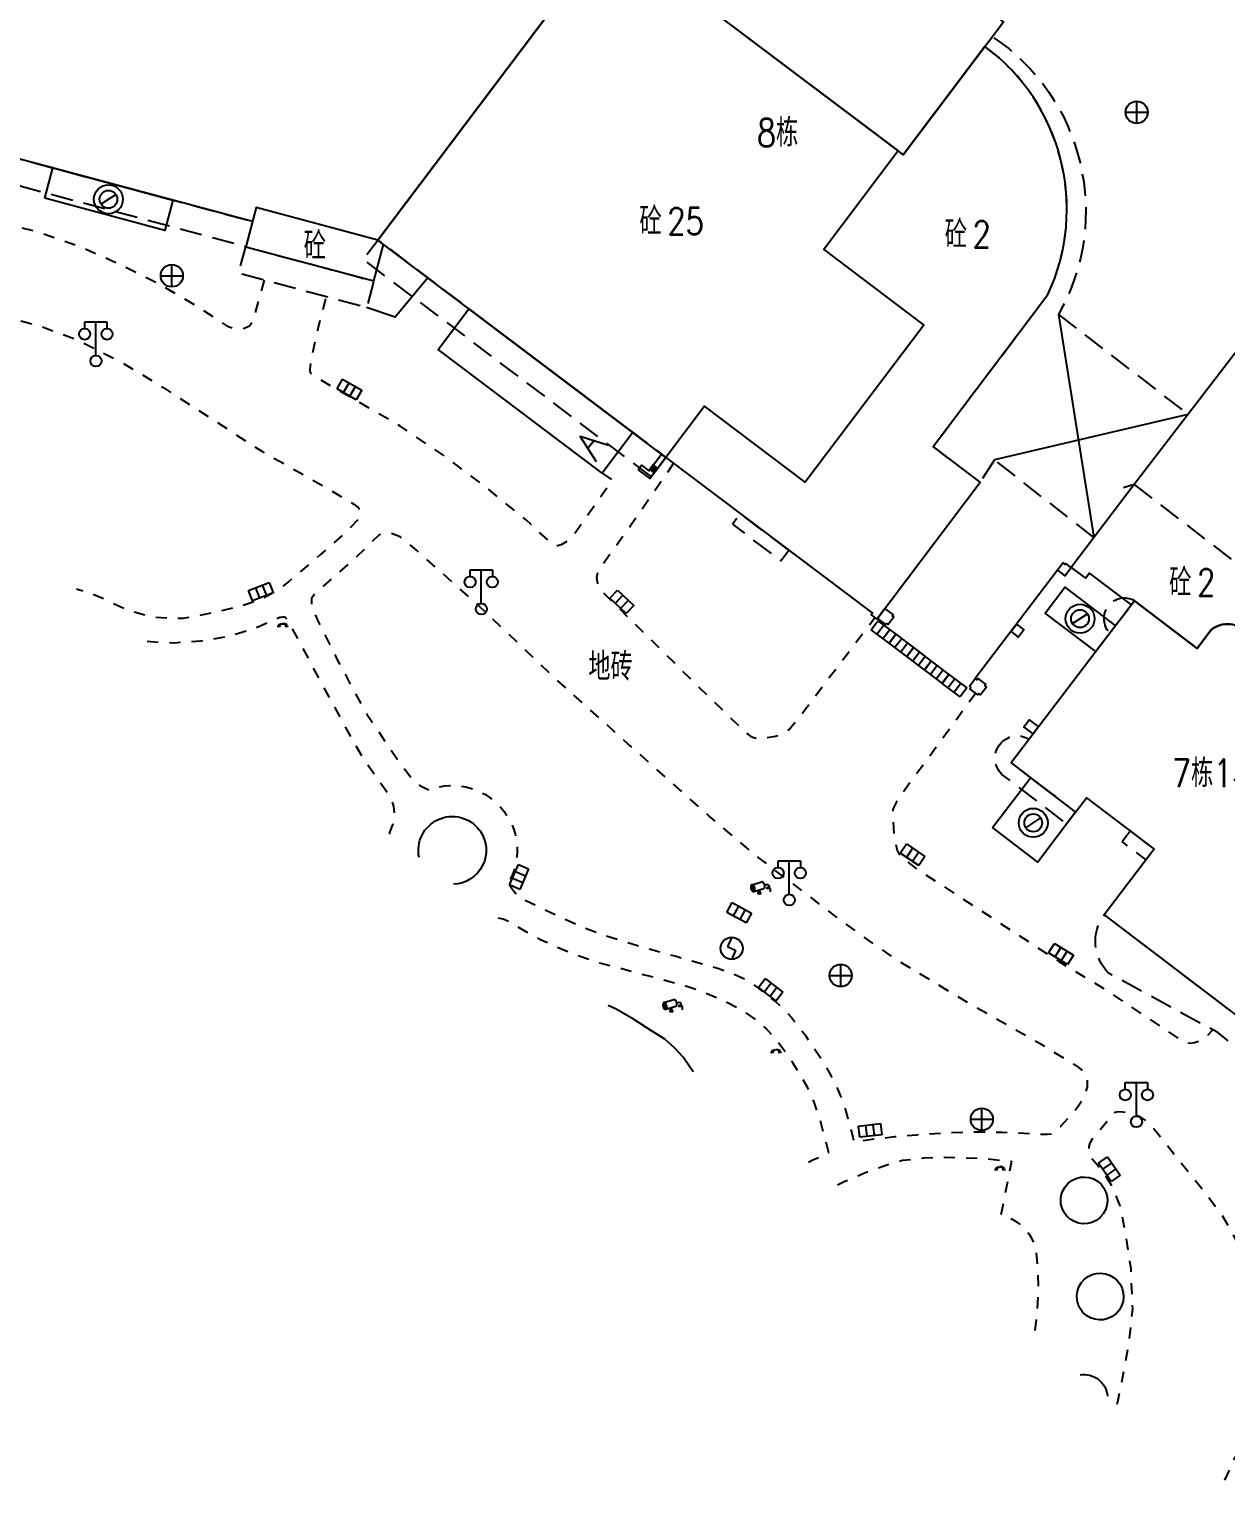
# Model space of a CAD drawing. Extents: x 5235 to 6165, y 11896 to 12757.
# Drawn here: x 5929.3 to 5983.1, y 12058.7 to 12124.2 of the extents above; entities that cross this region are included whole.
import ezdxf
from ezdxf.enums import TextEntityAlignment as Align

# ---------------------------------------------------------------- set-up
doc = ezdxf.new("R2010")
doc.units = 0
doc.header["$LTSCALE"] = 0.5
doc.linetypes.add('X5', pattern=[3, 2, -1])
doc.linetypes.add('X6', pattern=[2, 1, -1])
doc.layers.get('0').update_dxf_attribs({"linetype": 'CONTINUOUS'})
for name, color, linetype in [('COMPONENT', 4, 'CONTINUOUS'), ('DLDW', 11, 'CONTINUOUS'), ('DLSS', 4, 'CONTINUOUS'), ('DMTZ', 3, 'CONTINUOUS'), ('GXYZ', 2, 'CONTINUOUS'), ('JMD', 6, 'CONTINUOUS'), ('SXSS', 5, 'CONTINUOUS'), ('ZJ', 7, 'CONTINUOUS')]:
    doc.layers.add(name, color=color, linetype=linetype)
doc.styles.add('HZ', font='rs.shx', dxfattribs={"width": 0.8, "bigfont": 'hztxt.shx'})
doc.linetypes.add('10421', pattern='A,2,[150,AAA.SHX,S=1,R=0,X=0,Y=1],1e-11', length=2.00000000001)
doc.linetypes.add('10422', pattern='A,2,[150,AAA.SHX,S=1,R=0,X=0,Y=1],2,[177,AAA.SHX,S=1,R=0,X=0,Y=0.8],1e-09', length=4.000000001)
doc.linetypes.add('444', pattern='A,4.5,[145,AAA.SHX,S=1,R=0,X=0,Y=1],4.5,-0.5,[146,AAA.SHX,S=1,R=0,X=0,Y=0],-0.5', length=10)

# ---------------------------------------------------------------- blocks, each defined once
blk = doc.blocks.new('gc041')
for p, q in [((-1, 0.5), (1, 0.5)), ((-1, -0.5), (-1, 0.5)), ((-0.3300000000000001, 0.5), (-0.3300000000000001, -0.5)), ((0.3300000000000001, 0.5), (0.3300000000000001, -0.5)), ((1, 0.5), (1, -0.5)), ((1, -0.5), (-1, -0.5))]:
    blk.add_line(p, q)
blk = doc.blocks.new('GC097')
for p, q in [((-0.9999608355656608, 2.918269045633239), (-0.9999608355656608, 3.518269045633269)), ((-0.9999608355656608, 3.518269045633269), (1.000039164434339, 3.518269045633269)), ((3.916443433915617e-05, 0.5182690456332693), (3.916443433915617e-05, 3.518269045633269)), ((1.000039164434339, 3.518269045633269), (1.000039164434339, 2.918269045633261))]:
    blk.add_line(p, q)
for centre in [(-0.9999608355656608, 2.418269045633239), (1.000039164434339, 2.418269045633239), (0.00750589465695839, 0)]:
    blk.add_circle(centre, 0.5)
blk = doc.blocks.new('gcbj0119')
for p, q in [((-0.1976941935444847, 4.87992636374621e-11), (-0.4999999999834932, 3.892042244046934e-11)), ((-0.4077390564396062, 0.1935994170665367), (-0.1700893161220197, 0.08076045682388262)), ((-0.2172145281299516, 0.3012781767373345), (-0.09891394314985782, 0.1371943797259847)), ((-9.950262835900503e-12, 0.3344911200704854), (-4.713609523956955e-12, 0.1584541589955291)), ((0.2172145281817119, 0.3012781767312855), (0.09891394319760538, 0.1371943797191443)), ((0.4077390564447425, 0.1935994170928126), (0.1700893161416218, 0.08076045684202841)), ((0.5000000000165068, 7.15987269472862e-11), (0.1976941935774983, 6.171988575029344e-11))]:
    blk.add_line(p, q)
blk = doc.blocks.new('gc043')
for p, q in [((-1, 0), (1, 0)), ((-8.881784197001252e-16, -1), (-8.881784197001252e-16, 1))]:
    blk.add_line(p, q)
blk.add_circle((0, 0), 1)
blk = doc.blocks.new('gcbj0612')
for p, q in [((-0.7458569407542344, 0.2598197386311203), (0.1571368456564155, 0.5260803049821767)), ((-0.5670090337425311, -0.3368004811462534), (0.3359847526681197, -0.07053991479519683))]:
    blk.add_line(p, q)
at = {"flags": 128}
for points in [[(-0.7347474870311482, 0.2633573525126936), (-0.7654477018694417, 0.2497338557431057), (-0.7922594463429147, 0.2256723448834808), (-0.8142136741489769, 0.1920424656279407), (-0.8305169022935347, 0.1500596894345765), (-0.8405798896337973, 0.1012413832200727), (-0.8440389335884295, 0.0473519677658778), (-0.8407690152964601, -0.009660853045991229), (-0.8308883181246497, -0.06773648732593768), (-0.814753956212693, -0.1247759303364951), (-0.792949067437758, -0.1787176279924427), (-0.7662617372922544, -0.2276119867967721), (-0.7356565154208012, -0.2696918372292857), (-0.7022395542829606, -0.3034363038573714), (-0.667218629921297, -0.32762577373674), (-0.6318594897883695, -0.341385976400902), (-0.597440105335923, -0.3442195822737164), (-0.5652044827969005, -0.3360241774560515), (-0.5363177015589574, -0.3170959652309367), (-0.5118238051598076, -0.2881190605051636), (-0.4926080668335409, -0.2501407641141103), (-0.4793649934293864, -0.2045337106408359), (-0.4725732241246614, -0.1529462578258831), (-0.4724782311578211, -0.09724291062378158), (-0.4790834478221888, -0.03943693313607093), (-0.4921501443777901, 0.01838241599883774), (-0.5112060563661598, 0.07412539485636405), (-0.5355624534783437, 0.1257773069436822), (-0.564339032062734, 0.1714713175802123), (-0.5964957315926463, 0.2095559261669666), (-0.6308703251636065, 0.2386546557211399), (-0.66622042540183, 0.2577158023406442), (-0.7012683875809196, 0.2660504465233174)], [(-0.7125718318520766, 0.1761321249843057), (-0.7241168407460936, 0.1668597046865807), (-0.745193987841973, 0.1209817677679187), (-0.7534887512468319, 0.03866720824729918), (-0.7401951170540225, -0.05999870397622241), (-0.7047586472457568, -0.1530508592238461), (-0.6581541844915546, -0.221393572121191), (-0.6178041203861657, -0.2514852704528304), (-0.6030864599991925, -0.255005689588497), (-0.5915354121203765, -0.2446691776438211), (-0.5705369717625195, -0.1991121883041005), (-0.5617865780718726, -0.1168371180043832), (-0.5758802286178867, -0.01824664557686012), (-0.6106642327333984, 0.07512669735982255), (-0.6576933486222306, 0.1429505950606318), (-0.6978411817650052, 0.1735142059068034)]]:
    blk.add_lwpolyline(points, close=True, dxfattribs=at)
blk.add_lwpolyline([(0.2976538328897113, -0.08184233189102658), (0.3292567688137712, -0.07128064146669666), (0.3572731540031045, -0.05010334967069735), (0.3806905114285786, -0.01907577727292048), (0.3986625671574198, 0.02068077816771621), (0.4105398336319445, 0.06772956459097876), (0.4158930813354581, 0.1203702978531348), (0.4145288506087493, 0.1767006078638088), (0.4064964430395817, 0.2346847878555393), (0.3920861397651343, 0.2922273622736473), (0.3718187110757077, 0.347248814635126), (0.3464265964294601, 0.3977607386466923), (0.3168274350088444, 0.4419376967148312), (0.2840909033912433, 0.4781831889713879), (0.2494000587788014, 0.5051873487768452), (0.2140085847946537, 0.5219742796581471), (0.1791954849288626, 0.5279373229834932), (0.1462188609561151, 0.522860981844562)], dxfattribs=at)
at = {"extrusion": (0, 0, -1), "flags": 128}
blk.add_lwpolyline([(-0.4023446645690179, 0.2541732805644537), (-0.506423858782463, 0.2825473205747729), (-0.605374279677756, 0.2943829550181719), (-0.694067153936745, 0.2731417783277305), (-0.7671658848188543, 0.2032230796242877), (-0.8136418622158144, 0.0947083865141137), (-0.8162163030180236, -0.01412013098298046), (-0.7955409019545915, -0.05623803400928667), (-0.7572906624563336, -0.08353754529338582), (-0.7022098950160722, -0.09255065438953097), (-0.6427814281366047, -0.08578044505304958), (-0.5944132513682155, -0.06721795822032182), (-0.5725133542611899, -0.04085423482772797), (-0.5878949997979642, -0.01110048940547274), (-0.6314281318417642, 0.01580830840407455), (-0.6885730347363492, 0.03314249225611873), (-0.7452185545258577, 0.03448630897047184), (-0.7945621382187175, 0.01877631431858339), (-0.8359231746992085, -0.01056765322274296), (-0.8927311324439069, -0.09592453278434072), (-0.9118600060691657, -0.1933414949939753), (-0.8975803125531636, -0.286512028175167), (-0.8661122684509532, -0.3768418472422602)], dxfattribs=at)
blk.add_lwpolyline([(-0.09282248118870484, -0.1969798290674589), (-0.2215975466818496, -0.5397991055343048), (0.05032784705915372, -0.5397991055343048)], close=True)
blk = doc.blocks.new('gc050')
for p, q in [((-1.77635683940025e-15, 0.9999999999999947), (-0.3821636491658185, 0.1775857551902135)), ((-0.3821636491658185, 0.1775857551902135), (0.38216364916582, -0.1775857551902142)), ((3.552713678800501e-15, -0.9999999999999947), (0.38216364916582, -0.1775857551902142))]:
    blk.add_line(p, q)
blk.add_circle((0, 0), 1)
blk = doc.blocks.new('gc011')
for p, q in [((-0.6696933130433411, -0.4376195453416513), (0.6696933130433411, 0.4376195453416513)), ((0.8, -1.959370166115804e-16), (0.8, 0))]:
    blk.add_line(p, q)
for radius in [1.3, 0.8]:
    blk.add_circle((0, 0), radius)
blk = doc.blocks.new('gc002')
at = {"linetype": 'Continuous'}
blk.add_hatch(color=256, dxfattribs=at).paths.add_polyline_path([(0.5, 0.5), (-0.5, 0.5), (-0.5, -0.5), (0.5, -0.5)])
blk.add_lwpolyline([(-0.5, -0.5), (0.5, -0.5), (0.5, 0.5), (-0.5, 0.5), (-0.5, -0.5)])
blk = doc.blocks.new('gc290')
for points in [[(-0.8999999999999999, 2.5), (0, 0), (0.9000000000000001, 2.5)], [(1.110223024625157e-16, 1.2), (-0.4319991080649736, 1.199997522402705), (0.4318489612291277, 1.199580447858688)]]:
    blk.add_lwpolyline(points)

msp = doc.modelspace()

# ---------------------------------------------------------------- linework, layer by layer
at = {"layer": 'DLSS', "linetype": 'X6', "flags": 128}
for points in [[(5939.819260722672, 12112.9161350035), (5939.309143370317, 12111.04242241921), (5939.16185623908, 12110.8493575111), (5938.897124379223, 12110.72079917234), (5938.561561393056, 12110.70835599375), (5938.226157815209, 12110.81193329256), (5936.739834434425, 12111.78465343831), (5935.157956975806, 12112.70795792422), (5933.304806223146, 12113.63609902312), (5931.458762074225, 12114.449544006), (5929.716118641396, 12115.06038895163), (5928.163411078319, 12115.46603623323), (5926.844620329587, 12115.7160277048), (5925.895182036279, 12115.83666899686), (5923.866548902894, 12115.91079301066), (5922.725152741239, 12115.86473457619), (5921.839614318403, 12115.76946765938), (5920.549325728913, 12115.5545867832), (5918.853183098047, 12115.11171848156), (5917.178592784336, 12114.52768229182), (5915.991819014773, 12113.9398132967), (5914.811490738242, 12113.20495784416), (5914.055055303606, 12112.5966004892)], [(5955.024467494062, 12104.23327022871), (5955.489940199956, 12103.92223295886), (5953.731904116726, 12101.44718005096), (5953.434416620685, 12101.17160637259), (5953.172703778161, 12101.01797481851), (5953.020292551811, 12100.97722744287), (5952.911269081557, 12100.98294439423), (5952.776970569853, 12101.0451359419), (5951.621716666744, 12102.12215993249), (5949.910687008386, 12103.51791572217), (5947.898815929803, 12105.0323835409), (5945.922528659634, 12106.3629050101), (5942.156514662997, 12108.54723949714), (5941.964167098816, 12108.67971019698), (5941.91039915072, 12108.75671347811), (5941.897292257863, 12108.8750816593), (5941.912537452527, 12109.07572978563), (5941.981318024876, 12109.48172141795), (5942.255757732941, 12110.74552699486), (5942.617485151401, 12112.16668918507)], [(5917.361650329904, 12110.00770422519), (5917.918269636045, 12110.38214694641), (5918.826158704461, 12110.90161282782), (5919.659114288197, 12111.30122364012), (5920.462513251163, 12111.49562875135), (5921.433625441583, 12111.65387071473), (5922.573969085646, 12111.79264529299), (5923.64367403455, 12111.86636457335), (5924.520051595339, 12111.86176756868), (5926.140711581706, 12111.69880872113), (5927.970629781245, 12111.32591145135), (5929.677161893623, 12110.8763446275), (5931.388291336222, 12110.25181041141), (5933.450721546564, 12109.19833777421), (5935.314475058258, 12108.07797540893), (5939.715794273001, 12105.22546788552), (5942.690593883529, 12103.54776828382), (5943.861355678528, 12102.84735876744), (5944.049239257896, 12102.69940461657), (5944.134365035759, 12102.54017470399), (5944.151178786662, 12102.35262292347), (5944.101334968461, 12102.20839531401), (5943.460270570582, 12101.5529006598), (5942.345455528852, 12100.56583262635), (5940.914451996458, 12099.3476019753), (5940.318905921914, 12098.90213338856), (5939.809809796797, 12098.61992240943), (5939.066564128899, 12098.34539519578), (5938.496430715236, 12098.18560406173), (5936.787624903281, 12097.80214018545), (5936.179524162979, 12097.70821681768), (5935.723074768656, 12097.70508154186), (5934.835631951109, 12097.75841309408), (5933.737957083536, 12098.05334856959), (5933.04456047406, 12098.377721352), (5932.650416919999, 12098.56663705881), (5932.16786208347, 12098.77282830331), (5931.390550084729, 12099.02378697055)], [(5958.235150199364, 12104.68259802658), (5956.287301410212, 12101.8585838282), (5954.942816518205, 12099.99637536149), (5954.808006528588, 12099.75254720877), (5954.762260216839, 12099.54499765223), (5954.813823889041, 12099.24648996752), (5954.982304227666, 12098.95431276637), (5959.167116237991, 12094.8206181953), (5961.490214603371, 12092.56008788342), (5961.70567821749, 12092.39855552155), (5961.88677866237, 12092.34050069167), (5962.354837490294, 12092.34490339876), (5962.815435050637, 12092.41718534869), (5963.220733404457, 12092.53478382638), (5963.415974407782, 12092.70302047844), (5963.803536608518, 12093.15645027696), (5964.141618122658, 12093.61893673899), (5967.285300284778, 12097.74566552979)], [(5971.818771275916, 12094.34279564597), (5968.437527154984, 12089.74068166649), (5968.227695090844, 12089.40359365742), (5968.128718318435, 12089.21769065074), (5968.095597092823, 12089.11564340162), (5968.079449095812, 12088.93036694258), (5968.088750744832, 12088.68159420559), (5968.111687058019, 12088.31164519665), (5968.162750954826, 12087.79205349844), (5968.278497749143, 12087.28169094211), (5968.373823682617, 12087.09067452171), (5968.55376971056, 12086.90721547359), (5969.094302075312, 12086.49767155919), (5975.52920939961, 12082.30054346143), (5977.537890387459, 12081.08973189852), (5980.929628334728, 12078.8215279911), (5981.303446129677, 12078.62830066186), (5981.431772376114, 12078.61313561497), (5981.643275098198, 12078.63725067382), (5981.894758945663, 12078.73318742233), (5982.243732759534, 12078.96722647277), (5982.475568372228, 12079.21065919642)], [(5964.294597702316, 12073.26158589344), (5964.496637016428, 12073.36876604578), (5965.216323011272, 12073.69132112262), (5964.817082876044, 12075.1817972656), (5964.557069344683, 12075.95824736882), (5964.266782101691, 12076.60942699084), (5963.926570961473, 12077.191112481), (5963.592835836699, 12077.72545242141), (5963.156814237159, 12078.34240375896), (5962.774743959193, 12078.86604794997), (5962.389138803189, 12079.27247949744), (5961.90685696182, 12079.69835901111), (5961.33560812517, 12080.07988692216), (5960.62022553996, 12080.44973147042), (5959.702673857506, 12080.85196530288), (5958.833487180073, 12081.160606949), (5956.268580123747, 12081.8559258156), (5954.921262929795, 12082.21379114785), (5953.801328317782, 12082.58004387377), (5952.870128718708, 12082.97624719771), (5952.285210616579, 12083.2495220323), (5951.768223706723, 12083.51481638131), (5950.823513600094, 12084.08536111541), (5950.57314751232, 12084.19568265991), (5950.273865200146, 12084.23910860333)], [(5978.180207077007, 12062.38985774174), (5978.224987437238, 12062.56144720024), (5978.678992738033, 12064.95218529551), (5978.876873082781, 12066.65508466353), (5978.796622611965, 12068.45787636006), (5978.553238139453, 12070.08997054347), (5978.31068553386, 12071.29758290825), (5977.973904139268, 12072.13637301999), (5977.655377003373, 12072.64817194479), (5977.348273693738, 12073.05346135808), (5977.042926836813, 12073.40094540306), (5976.966348238307, 12073.54230163087), (5976.918133242893, 12073.74415925679), (5976.91844005825, 12073.97420093328), (5976.959057917452, 12074.13558059443), (5977.060157517455, 12074.31822729721), (5977.756229518093, 12075.14509736893), (5977.987674653495, 12075.45839062492), (5978.032739883094, 12075.49121830671), (5978.091901739226, 12075.51865536467), (5978.149748505026, 12075.53166805253), (5978.282824074035, 12075.5362342715), (5978.407348361778, 12075.53132448178), (5978.679099113793, 12075.49774377125), (5978.808587237379, 12075.47333936624), (5978.911126881897, 12075.44485354225), (5979.175633424185, 12075.31420761128), (5979.548168615464, 12075.07192482302), (5979.770327532608, 12074.834622292), (5980.32558853321, 12074.16142479656), (5980.989366888057, 12073.30008607789), (5982.15808592877, 12071.86592893455), (5982.881744793704, 12070.87372397311), (5983.245704131666, 12070.28633853642), (5983.790184053333, 12069.15661433543), (5984.22411940365, 12068.04442345065), (5984.421031311375, 12067.36247003381), (5984.558635874492, 12066.22237938125), (5984.597018567565, 12065.02425989348), (5984.490422167374, 12063.8694777768), (5984.263089588669, 12062.32105083087), (5983.840242672681, 12060.87071163312), (5983.457857453453, 12059.97936221127), (5982.876825422005, 12058.7126436922)]]:
    msp.add_lwpolyline(points, dxfattribs=at)
at = {"layer": 'DLSS', "linetype": 'Continuous', "flags": 128}
msp.add_lwpolyline([(5947.186215012462, 12113.0182990441), (5945.708119496211, 12111.25613844734), (5944.42939192688, 12111.68140789694)], dxfattribs=at)
at = {"layer": 'DLSS', "linetype": 'X6', "flags": 128}
msp.add_lwpolyline([(5950.851123931669, 12085.7299149324), (5950.968770177177, 12085.54837639685), (5951.059668812572, 12085.42713360102), (5951.22244400629, 12085.2632206308), (5951.465047023141, 12085.09378246662), (5952.24708965103, 12084.71286997267), (5953.976515161979, 12083.90010481796), (5954.997225253116, 12083.50117769717), (5956.776285726702, 12082.94733569732), (5958.343334779297, 12082.52255211069), (5959.659669288073, 12082.15337232737), (5960.265546052747, 12081.97223358463), (5960.923498683346, 12081.72963840795), (5961.421196999628, 12081.51135319489), (5962.004724628053, 12081.11541241638), (5962.821552803524, 12080.46564412226), (5963.086590993955, 12080.23308285304), (5963.54664425406, 12079.75713432854), (5964.140929764978, 12078.9824909785), (5964.790723374109, 12078.03265710207), (5965.228304910314, 12077.29913686034), (5965.471970421944, 12076.84234974866), (5965.755956700507, 12076.20121836952), (5966.02035737942, 12075.40607001483), (5966.285694682454, 12074.3823192958), (5966.335287430299, 12074.20532170195), (5966.360270636246, 12074.15944913008), (5966.404848251652, 12074.15161128264), (5966.756956663317, 12074.23724887596), (5967.143847375399, 12074.30269728445), (5967.481251942388, 12074.32657456558), (5968.181875851052, 12074.41212385429), (5969.145508987114, 12074.49542891516), (5970.746728689017, 12074.59684406223), (5972.10793656528, 12074.63043292061), (5973.001835760459, 12074.61315191048), (5973.75880584776, 12074.5799647457), (5974.332740226409, 12074.55011096197), (5974.880342330467, 12074.52101688915), (5975.041150554735, 12074.51657392451), (5975.212658129903, 12074.53793510115), (5975.333176957071, 12074.60647087632), (5975.621816203581, 12074.87235546413), (5976.162126003866, 12075.45254593718), (5976.331619552331, 12075.65580158333), (5976.485079228869, 12075.87058207761), (5976.644733625028, 12076.13101707431), (5976.750013856074, 12076.33630114069), (5976.83278217668, 12076.65617032031), (5976.83903062142, 12076.92125947254), (5976.806796759774, 12077.07447021967), (5976.767310365428, 12077.17560633656), (5976.705729273578, 12077.28420667206), (5976.600146999518, 12077.40187483705), (5976.430244828631, 12077.53086301945), (5974.771779131675, 12078.55239038085), (5971.851402231959, 12080.20372163429), (5968.307356648787, 12082.32766705453), (5967.06364208701, 12083.19040130623), (5965.419935453727, 12084.39087330014), (5961.960830996095, 12087.0249569265), (5959.814883141188, 12088.84125458821), (5956.194267294814, 12092.06231169664), (5952.883003820485, 12095.04005244428), (5949.524576595919, 12098.2345654164), (5946.672455908112, 12100.77623377364), (5945.939752662798, 12101.38423104581), (5945.524358327235, 12101.53574210953), (5945.196915069587, 12101.53617883309), (5944.995581324009, 12101.46455689865), (5943.723327034293, 12100.2398217424), (5942.118204666161, 12098.84304516576), (5941.959468582183, 12098.60589704452), (5941.947883552208, 12098.40246062377), (5942.015383007575, 12098.10849475793), (5942.249004500961, 12097.56338554191), (5943.114137075861, 12095.85463874371), (5943.754029053512, 12094.64423644889), (5944.444117650058, 12093.39899689761), (5945.477616587129, 12091.86468492049), (5946.172398836549, 12090.88619027112), (5946.429085336029, 12090.5472845235), (5946.635461048412, 12090.33024208277), (5946.817747403044, 12090.20161270458), (5947.031904408616, 12090.08576412927), (5947.237986044446, 12090.00197307281, -0.3369623310953279), (5950.625047607502, 12089.01679288256), (5950.665015172731, 12088.96151439793, -0.2931026051857703), (5950.803639771271, 12085.81819429224)], format="xyb", close=True, dxfattribs=at)
for points in [[(5945.461096323504, 12088.00726263042, -0.05530301433851811), (5945.688756642943, 12088.60828795603), (5945.689085131071, 12088.78474755587), (5945.669648720486, 12089.11957739103), (5945.649322124188, 12089.26989647468), (5945.586999852046, 12089.48067942622), (5945.483842100308, 12089.68745256628), (5945.429022463901, 12089.78438475086), (5944.705353261695, 12090.79333536092), (5944.266677545686, 12091.43785764486), (5943.499454576297, 12092.80533337024), (5942.423068822588, 12094.7704502679), (5941.268415019566, 12096.94481341186), (5940.820507495841, 12097.71200085698), (5940.809021567163, 12097.72634582542), (5940.792858462682, 12097.74033576325), (5940.764773739876, 12097.7534548502), (5940.71948699978, 12097.76099926514), (5940.661800615546, 12097.76270807133), (5940.587890700444, 12097.75759698627), (5940.532725553575, 12097.74595190136), (5940.31200498569, 12097.65439982179), (5939.361100976993, 12097.23255854959), (5938.133199337096, 12096.8746823641), (5936.981233335359, 12096.68645613063), (5935.796704059495, 12096.60042621815), (5935.107757399944, 12096.6179522061), (5934.530475767726, 12096.67781113587), (5934.328316347678, 12096.72366492893)], [(5965.595433569934, 12072.24309736038), (5965.899468808822, 12072.38839755643), (5967.013431321336, 12072.85801157593), (5967.927668393397, 12073.17606088501), (5968.521361483155, 12073.34769094482), (5969.484642119162, 12073.45580676598), (5970.424346029424, 12073.48590388407), (5971.934350048292, 12073.45007284888), (5973.426366152074, 12073.30623979984), (5972.941637729326, 12070.87918554544, -0.2854217216530621), (5974.50680679603, 12069.36836067373), (5974.595465984954, 12068.57669635424), (5974.622039905281, 12067.43555343734), (5974.545148193743, 12066.31736494429), (5974.419343601115, 12065.33442317076)]]:
    msp.add_lwpolyline(points, format="xyb", dxfattribs=at)
at = {"layer": 'DMTZ', "linetype": '10422', "flags": 128}
for points in [[(5946.793652680924, 12086.96393856204, -0.8043563673788025), (5949.503533351977, 12088.19425544813), (5949.532430377401, 12088.15428844552, -0.5955315469443004), (5948.332490835028, 12085.75910630517, -0.5955315469443004)], [(5976.507940093031, 12063.69915800768, -0.4428083236194431), (5977.733415616101, 12062.7396728037, -0.4428083236194431)]]:
    msp.add_lwpolyline(points, format="xyb", dxfattribs=at)
for points in [[(5977.412874203925, 12070.78710345136), (5977.393526511794, 12070.76907990682, -158.9846465820426)], [(5978.13679133441, 12066.46348010939), (5978.117443642281, 12066.44545656485, -158.9846465820426)]]:
    msp.add_lwpolyline(points, format="xyb", close=True, dxfattribs=at)
at = {"layer": 'JMD', "linetype": 'Continuous'}
for p, q in [((5975.533002819406, 12111.3689235842), (5977.12596987108, 12101.34499740869)), ((5981.356030147575, 12106.88182566616), (5972.664282723536, 12104.83274388869)), ((5978.934980174222, 12103.72452501054), (5978.45697352462, 12103.57786334904))]:
    msp.add_line(p, q, dxfattribs=at)
at = {"layer": 'JMD', "linetype": 'Continuous', "flags": 128}
for points in [[(5915.904591070302, 12126.97713624542), (5912.128482104518, 12124.52238840265), (5916.924830449939, 12117.14422365803), (5921.726451525955, 12120.26562960372), (5923.588538036707, 12119.7669087239), (5924.363530049551, 12122.66051561323), (5918.873786376327, 12124.1308285001), (5921.148353282422, 12132.62343534065), (5926.638096955703, 12131.15312245379), (5928.070480515245, 12136.50124845693), (5953.661408675134, 12129.64725422705), (5955.341248487991, 12128.51703690096), (5968.548264143546, 12118.55320491385), (5973.060559679813, 12124.53423288256), (5960.211725514833, 12134.22784029482), (5959.358968658773, 12133.09751481711), (5957.386868915598, 12134.58533545828), (5957.541303894283, 12137.09894266259, 0.1468442450159941), (5934.217717314141, 12137.08712241553, 0.2131487385406033), (5925.956196008828, 12140.53430263786, 0.341311307334083), (5917.796312317703, 12133.81090854374), (5913.34376404897, 12130.91642553044)], [(5968.548264143546, 12118.55320491385), (5968.323804204354, 12118.72254529932), (5964.979461260428, 12114.2896333759), (5969.480364007308, 12110.8939957898), (5964.153350479841, 12103.83306269248), (5959.619637640721, 12107.25345335332), (5957.881425244432, 12104.9494604358), (5967.171487130769, 12097.94071461438), (5967.118992834588, 12097.87113365482), (5967.370936186649, 12097.68105882649), (5972.018149400025, 12103.84091957731), (5969.901870322325, 12105.43751412569), (5975.056203607804, 12112.26956030988, 0.3571376273713892), (5972.225450564802, 12123.42729940854)]]:
    msp.add_lwpolyline(points, format="xyb", close=True, dxfattribs=at)
for points in [[(5955.341248487991, 12128.51703690096), (5944.931679620307, 12114.7191989627), (5939.469108932677, 12116.18223413447), (5939.302022893215, 12115.5583808471), (5923.588538036707, 12119.7669087239), (5924.363530049551, 12122.66051561323), (5918.873786376327, 12124.1308285001), (5921.148353282422, 12132.62343534065), (5926.638096955703, 12131.15312245379), (5928.070480515245, 12136.50124845693), (5953.661408675133, 12129.64725422658)], [(5944.931679620307, 12114.7191989627), (5955.341248487991, 12128.51703690096), (5968.323804204354, 12118.72254529932), (5964.979461260428, 12114.2896333759), (5969.480364007308, 12110.8939957898), (5964.153350479841, 12103.83306269248), (5959.619637640721, 12107.25345335332), (5957.881425244432, 12104.9494604358)], [(5929.962795542273, 12116.59664477027), (5930.328416651903, 12117.9617733705), (5935.725226468186, 12116.51635087091), (5935.359605358555, 12115.15122227069)], [(5944.931679620307, 12114.7191989627), (5939.469108932677, 12116.18223413447), (5938.997039197488, 12114.41965566211), (5944.750093806493, 12112.87882045472), (5945.190669310124, 12114.52380813249)], [(5956.405080279594, 12106.06326642861), (5955.024467494062, 12104.23327022871), (5947.653000820235, 12109.7945610875), (5949.033613605825, 12111.6245572874)], [(5976.103050834729, 12099.9994748995), (5975.868540726316, 12100.1777586907), (5975.835408732155, 12100.13417768164), (5975.745422446777, 12100.20258878855), (5975.493608987497, 12099.87135956514), (5975.818105381463, 12099.62466466704)], [(5978.096712854616, 12097.38150624344), (5977.210435324528, 12096.21571860675), (5974.939285645797, 12097.94233575745), (5975.825563176002, 12099.10812339414)], [(5967.73259162393, 12098.16043152389), (5967.392714806048, 12097.70992629114), (5967.759409421421, 12097.4332791182), (5967.798876098248, 12097.48559202518), (5967.86840932447, 12097.43313374087), (5968.128473033743, 12097.77784704906), (5968.063197342522, 12097.82709330077), (5968.103543773606, 12097.88057231882)], [(5973.656823250302, 12097.4552968269), (5973.401118824828, 12097.11894952151), (5973.725615213039, 12096.87225462854), (5973.981319638744, 12097.20860193299)], [(5971.961864673825, 12094.32880837313), (5971.916192445513, 12094.26873224847), (5971.551273714752, 12094.54615779289), (5971.596945943063, 12094.60623391756), (5971.529712357114, 12094.65734752892), (5971.793172852449, 12095.00389697799), (5971.860406438398, 12094.95278336662), (5971.90607866671, 12095.01285949128), (5972.270997397472, 12094.73543394685), (5972.225325169276, 12094.67535782219), (5972.296660839467, 12094.62112564549), (5972.033200344481, 12094.27457619596)], [(5974.640023662211, 12092.83466240667), (5974.397069195025, 12092.51508608387), (5973.977181022682, 12092.83430155727), (5974.220135489926, 12093.15387788006)], [(5972.569236116722, 12088.30285595346), (5974.275594113132, 12090.54735723943), (5976.307173077445, 12089.00287115151), (5974.60081508121, 12086.75836986554)]]:
    msp.add_lwpolyline(points, close=True, dxfattribs=at)
at = {"layer": 'JMD', "linetype": 'X5', "flags": 128}
msp.add_lwpolyline([(5972.664282723536, 12104.83274388869), (5972.018149400025, 12103.84091957731), (5969.901870322325, 12105.43751412569), (5975.056203607106, 12112.26956031035, 0.3571376273758544), (5972.225450564802, 12123.42729940854), (5972.557348710386, 12123.86722894686, -0.3941039662210191), (5975.533002819522, 12111.3689235842)], format="xyb", dxfattribs=at)
for points in [[(5923.588538036707, 12119.7669087239), (5939.302022893215, 12115.5583808471), (5938.997039197488, 12114.41965566211), (5923.283554340805, 12118.62818353845)], [(5957.22769978219, 12104.08295019833), (5944.277954155443, 12113.85268872198), (5944.931679620307, 12114.7191989627), (5957.881425244432, 12104.9494604358)], [(5938.997039197488, 12114.41965566211), (5944.750093806493, 12112.87882045472), (5944.42939192688, 12111.68140789694), (5938.676337317817, 12113.22224310434)], [(5963.418201570773, 12100.77232379014), (5961.238506079781, 12102.4167618848), (5960.87841336198, 12101.93946056478), (5963.058108853088, 12100.29502247012)], [(5978.758951299555, 12088.1572360861), (5979.836938138164, 12087.33770816957), (5979.473815742328, 12086.86006591279), (5978.395828903718, 12087.67959382932)]]:
    msp.add_lwpolyline(points, close=True, dxfattribs=at)
for points in [[(5975.533002819406, 12111.3689235842), (5981.356030147575, 12106.88182566616)], [(5977.12596987108, 12101.34499740869), (5972.664282723536, 12104.83274388869)], [(5978.934980174222, 12103.72452501054), (5991.143312719409, 12094.34608839619), (5997.116421968816, 12089.80509624412), (6006.738398426656, 12082.49009198899), (6017.501166685834, 12079.70880452303), (6024.747504809232, 12077.76221066921), (6029.10581967003, 12076.59143050781), (6029.228274530216, 12077.04727768971)]]:
    msp.add_lwpolyline(points, dxfattribs=at)
at = {"layer": 'JMD', "linetype": 'Continuous', "flags": 128}
for points in [[(5983.757309612746, 12110.01334352571), (5978.934980174222, 12103.72452501054), (5976.103050834729, 12099.9994748995), (5976.745188941924, 12099.51129630013), (5976.921920360128, 12099.74376445522), (5978.804519985036, 12098.31253830943), (5978.948161572582, 12098.50148091822), (5981.764611926036, 12096.36030478728), (5982.386081649882, 12097.17777075771, -0.4357457838656537), (5984.034854781647, 12097.00657157557, 0.03406038659414704)], [(5984.034854781647, 12097.00657157557, 0.4357457838656537), (5982.386081649882, 12097.17777075771), (5981.764611926036, 12096.36030478728), (5978.948161572582, 12098.50148091822), (5973.404554044042, 12091.20955609678), (5976.307173077445, 12089.00287115151), (5976.797776187903, 12089.64819840097), (5979.836938138164, 12087.33770816957), (5977.590011399995, 12084.3821560729), (5991.187236462454, 12074.04501175716)]]:
    msp.add_lwpolyline(points, format="xyb", dxfattribs=at)
msp.add_lwpolyline([(5956.635736849399, 12104.39253677531), (5956.786302691809, 12104.59211114002), (5957.112818455041, 12104.34577629116), (5957.681850879604, 12105.10002627803)], dxfattribs=at)
at = {"layer": 'JMD', "color": 7, "linetype": 'Continuous', "flags": 128}
msp.add_lwpolyline([(5956.635736849399, 12104.39253677531), (5957.161826977459, 12103.99563608421), (5957.881425244432, 12104.9494604358)], dxfattribs=at)
at = {"layer": 'JMD', "linetype": '444', "flags": 128}
msp.add_lwpolyline([(5975.493608987497, 12099.87135956514), (5971.793172852449, 12095.00389697799)], dxfattribs=at)
at = {"layer": 'JMD', "linetype": 'X5', "flags": 128}
for points in [[(5978.948161572582, 12098.50148091822, 0.8706724537319895), (5977.841687914522, 12097.04605271787)], [(5973.404554044042, 12091.20955609678), (5976.307173077445, 12089.00287115151), (5975.910636816626, 12088.48127711946), (5972.994431375076, 12090.69829098558, -0.9006588006750451), (5974.217129793497, 12092.27839822642)], [(5991.187236462338, 12074.04501175716, -0.4753103102417201), (5988.30482423361, 12073.7378558639), (5988.052185901322, 12074.00919305803), (5987.969336687436, 12074.12230365806), (5986.24748076065, 12076.11676912551), (5985.344184189349, 12077.00880748819), (5982.701954046036, 12079.08733337658), (5977.79051816151, 12081.76288632003, -0.3741951621416432), (5977.590011399995, 12084.3821560729)]]:
    msp.add_lwpolyline(points, format="xyb", close=True, dxfattribs=at)
at = {"layer": 'SXSS', "linetype": '10421', "flags": 128}
msp.add_lwpolyline([(5959.109988863877, 12077.32087175864), (5959.106875422483, 12077.3263398169), (5958.661379474339, 12077.98900527601), (5958.278240037546, 12078.4105698652), (5957.836558128927, 12078.79985559972), (5957.233709417721, 12079.17442792598), (5956.431666148607, 12079.69402084832), (5955.655960720906, 12080.1438507256), (5955.29219711367, 12080.31000914023)], dxfattribs=at)

# ---------------------------------------------------------------- block references
at = {"layer": 'COMPONENT', "linetype": 'Continuous', "xscale": 0.5, "yscale": 0.5, "zscale": 0.5}
for p in [(5940.657675904159, 12097.34657323056, 524.434), (5962.83881870602, 12078.19805511533, 524.472)]:
    msp.add_blockref('gcbj0119', p, dxfattribs=at)
at = {"layer": 'COMPONENT', "linetype": 'Continuous', "xscale": 0.5, "yscale": 0.5}
for name, p in [('gcbj0612', (5962.123130977374, 12085.60678591194)), ('gcbj0612', (5958.168560347603, 12080.30805555653)), ('gcbj0119', (5972.906916443167, 12072.9271133323))]:
    msp.add_blockref(name, p, dxfattribs=at)
at = {"layer": 'DLDW', "linetype": 'Continuous', "xscale": 0.5, "yscale": 0.5}
for p in [(5932.257679774513, 12109.28113962449), (5963.431397591537, 12085.05604053892)]:
    msp.add_blockref('GC097', p, dxfattribs=at)
at = {"layer": 'DLDW', "linetype": 'Continuous', "xscale": 0.5, "yscale": 0.5, "zscale": 0.5}
for p in [(5949.585331194166, 12098.13651918333), (5979.037167499675, 12075.08186764392, 524.896)]:
    msp.add_blockref('GC097', p, dxfattribs=at)
at = {"layer": 'GXYZ', "linetype": 'Continuous', "xscale": 0.5, "yscale": 0.5}
for name, p in [('gc043', (5979.052306503704, 12120.46174634052, 523.053)), ('gc043', (5935.675128435418, 12113.11389251557, 524.792)), ('gc050', (5960.842988343406, 12082.87649085722)), ('gc043', (5972.088608933747, 12075.19030030086))]:
    msp.add_blockref(name, p, dxfattribs=at)
at = {"layer": 'GXYZ', "linetype": 'Continuous'}
for p, xscale, yscale, zscale, rotation in [((5943.660937193054, 12107.99944952783, 524.938), 0.4999999999882035, 0.4999999999984115, 0.5, 149.8148940654728), ((5939.679076546782, 12098.91016492062), 0.4999999999999999, 0.4999999999999999, 0.4999999999999999, 21.56759575403441), ((5955.904830586899, 12098.45225485365, 524.628), 0.4999999999992891, 0.4999999999992891, 0.4999999999992891, 136.4782976593193), ((5967.670187415212, 12097.10120732003, 523.764), 0.5, 0.5, 0.5, 322.9906741940154), ((5968.467921413115, 12096.49819781056, 523.764), 0.5000000000000001, 0.5000000000000001, 0.5000000000000001, 322.9906741940154), ((5969.265655411019, 12095.89518830109, 523.764), 0.5000000000000001, 0.5000000000000001, 0.5000000000000001, 322.9906741940154), ((5970.063389408921, 12095.29217879163, 523.764), 0.5000000000000002, 0.5000000000000002, 0.5000000000000002, 322.9906741940154), ((5970.861123406828, 12094.68916928216, 523.764), 0.5000000000000002, 0.5000000000000002, 0.5000000000000002, 322.9906741940154), ((5968.975690782709, 12087.08247164745), 0.5, 0.5, 0.5, 326.0219625653846), ((5951.285620086179, 12086.0880385108), 0.5, 0.5, 0.5, 66.49386658342341), ((5961.181123357424, 12084.47704129743), 0.5, 0.5, 0.5, 331.5846182723596), ((5975.651003022331, 12082.62149366193, 524.621), 0.499999999999289, 0.499999999999289, 0.499999999999289, 148.5787385502595), ((5962.595304000241, 12081.01643964802), 0.5, 0.5, 0.5, 322.9333093214031), ((5967.068178142636, 12074.69323547919, 524.493), 0.4999999999992888, 0.4999999999992888, 0.4999999999992888, 186.3908214606309), ((5977.820871507135, 12072.95244754289), 0.5, 0.5, 0.5, 304.9536552897281)]:
    msp.add_blockref('gc041', p, dxfattribs=dict(at, xscale=xscale, yscale=yscale, zscale=zscale, rotation=rotation))
at = {"layer": 'GXYZ', "linetype": 'Continuous', "xscale": 0.5, "yscale": 0.5, "zscale": 0.5}
msp.add_blockref('gc043', (5965.745431635863, 12081.65738037803, 524.751), dxfattribs=at)
at = {"layer": 'JMD', "linetype": 'Continuous', "xscale": 0.5, "yscale": 0.5}
for p in [(5932.824420745532, 12116.55014977243), (5976.504105433083, 12097.69644862392), (5974.40067685257, 12088.52011404369)]:
    msp.add_blockref('gc011', p, dxfattribs=at)
at = {"layer": 'JMD', "linetype": 'Continuous'}
for name, p, xscale, yscale, rotation in [('gc290', (5954.030425252707, 12105.88172933857), 0.5, 0.5, 233.0442453681292), ('gc002', (5957.335038539886, 12104.43277764616), 0.25, 0.25, 52.96782786697451)]:
    msp.add_blockref(name, p, dxfattribs=dict(at, xscale=xscale, yscale=yscale, rotation=rotation))

# ---------------------------------------------------------------- texts
at = {"layer": 'DMTZ', "linetype": 'Continuous', "style": 'HZ', "width": 0.8}
msp.add_text('地砖', height=1.25, dxfattribs=at).set_placement((5955.395471606877, 12095.60382592505), align=Align.MIDDLE)
at = {"layer": 'JMD', "linetype": 'Continuous', "style": 'HZ', "width": 0.8}
for p in [(5957.698616382259, 12115.57028585373), (5971.421801292378, 12114.97752880404), (5981.513178742621, 12099.33156755085)]:
    msp.add_text('砼', height=1.25, dxfattribs=at).set_placement(p, align=Align.MIDDLE_RIGHT)
for s, p in [('25', (5957.948616159902, 12115.5699524195)), ('2', (5971.671801070022, 12114.9771953698)), ('2', (5981.763178520264, 12099.33123411661))]:
    msp.add_text(s, height=1.2, dxfattribs=at).set_placement(p, align=Align.MIDDLE_LEFT)
msp.add_text('砼', height=1.25, dxfattribs=at).set_placement((5942.104531122084, 12114.53036261617), align=Align.MIDDLE)
at = {"layer": 'ZJ', "linetype": 'Continuous', "style": 'HZ', "width": 0.8}
for s, p in [('8栋', (5962.90857072167, 12119.61727673344)), ('7栋1单元', (5982.995001850848, 12090.8204267102))]:
    msp.add_text(s, height=1.25, dxfattribs=at).set_placement(p, align=Align.MIDDLE)

doc.saveas('drawing.dxf')
